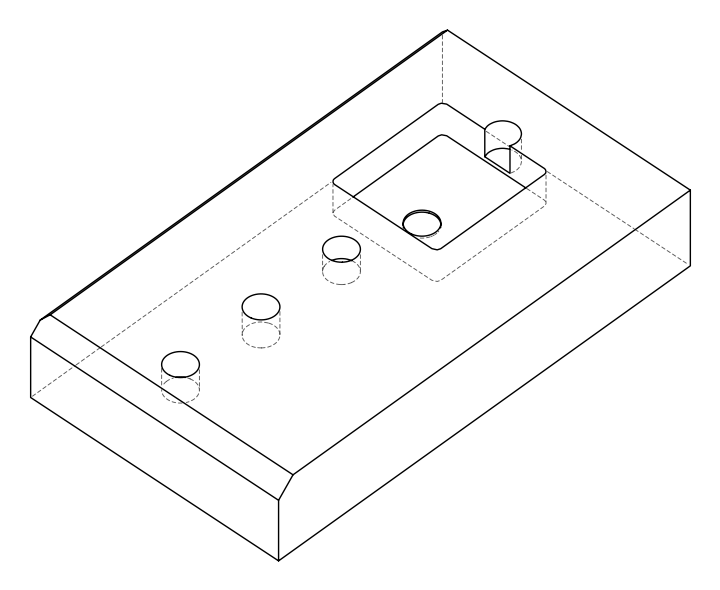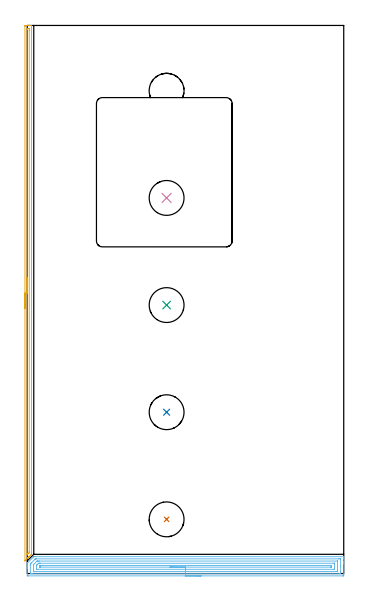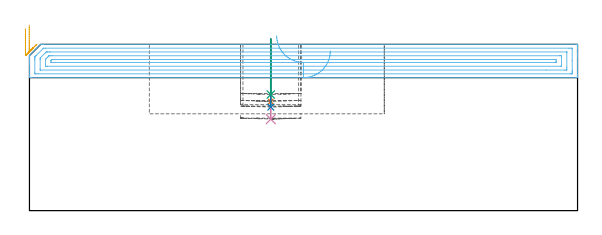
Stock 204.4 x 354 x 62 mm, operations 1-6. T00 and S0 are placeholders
(PLAN: 8 operations, 3 tool changes, 84.5 min)
(1 INDEXABLE_INSERT_DRILL_BLIND_HOLE_FROM_SOLID | STEP1POCKET | NXT0302_016 | 0.09 min | 8356 mm3)
(2 INDEXABLE_INSERT_DRILL_BLIND_HOLE_FROM_SOLID_1 | STEP1POCKET_1 | NXT0302_016 | 0.1 min | 9190 mm3)
(3 INDEXABLE_INSERT_DRILL_BLIND_HOLE_FROM_SOLID_2 | STEP1POCKET_2 | NXT0302_016 | 0.08 min | 7322 mm3)
(4 INDEXABLE_INSERT_DRILL_BLIND_HOLE_FROM_SOLID_3 | STEP1POCKET_3 | NXT0302_016 | 0.02 min | 10976 mm3)
(5 AREA_MILL | FG_CHAMFER_SURFACE | UGT0205_001 | 5.67 min | 3081 mm3)
(6 AREA_MILL_1 | FG_CHAMFER_SURFACE_1 | UGT0205_001 | 8.36 min | 15662 mm3)
(7 MILL_RECTANGULAR_POCKET | POCKET_RECTANGULAR_STRAIGHT | NXT0201_008 | Follow Part, ap 1.5, ae 75% | 70 min | 208154 mm3)
(8 MILL_BLIND_HOLE_FROM_SOLID_MATERIAL | STEP1POCKET_4 | UGT0201_104 | Spiral | 0.19 min | 6644 mm3)
(TOOL NXT0302_016 | Index. Insert Drill 22.5mm [880-D2250L25-03] | D22.5 PA176 FL68 Z2)
(TOOL UGT0205_001 | Chamfer Mill 20 x 3 x 45 deg. | D20 FL50 Z2)
(TOOL NXT0201_008 | ENDMILL 6mm [2P460-0600-NA 1630] | D6 FL26 Z6)
(TOOL UGT0201_104 | End Mill 20 mm | D20 FL22 Z2)
(OP 1 INDEXABLE_INSERT_DRILL_BLIND_HOLE_FROM_SOLID)
G17 G21 G94 G90
T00 M6
G54
G17 G0 G90 X90. Y35. S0 M3
G43 Z72. H1
G94 G81 G98 Z40.7 F250. R64.
G80
M5
M2
(OP 2 INDEXABLE_INSERT_DRILL_BLIND_HOLE_FROM_SOLID_1)
G17 G21 G94 G90
T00 M6
G54
G17 G0 G90 X90. Y104.2 S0 M3
G43 Z72. H1
G94 G81 G98 Z38.6 F250. R64.
G80
M5
M2
(OP 3 INDEXABLE_INSERT_DRILL_BLIND_HOLE_FROM_SOLID_2)
G17 G21 G94 G90
T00 M6
G54
G17 G0 G90 X90. Y173.4 S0 M3
G43 Z72. H1
G94 G81 G98 Z43.3 F250. R64.
G80
M5
M2
(OP 4 INDEXABLE_INSERT_DRILL_BLIND_HOLE_FROM_SOLID_3)
G17 G21 G94 G90
T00 M6
G54
G17 G0 G90 X90. Y242.6 S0 M3
G43 Z72. H1
G94 G81 G98 Z34.1 F250. R38.1
G80
M5
M2
(OP 5 AREA_MILL)
G17 G21 G94 G90
T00 M6
G54
G17 G0 G90 X-1.5 Y171.1 S1061 M3
G43 Z72. H0
Z67.8
G94 G1 Y171.138 Z66.928 F250.
Y171.252 Z66.064
Y171.441 Z65.212
Y171.703 Z64.38
Y172.037 Z63.574
Y172.44 Z62.8
Y172.909 Z62.064
Y173.44 Z61.372
Y174.029 Z60.729
Y174.672 Z60.14
Y175.364 Z59.609
Y176.1 Z59.14
Y176.874 Z58.737
Y177.68 Z58.403
Y178.512 Z58.141
Y179.364 Z57.952
Y180.228 Z57.838
Y181.1 Z57.8
X-1.499 Y353.391 Z57.801
X-1.496 Y353.746
X-1.492 Y353.99 Z57.803
X-1.149 Y354. Z58.146
X-0.871 Z58.424
X-0.274 Z59.02
X0.282 Z59.578
X0.6 Z59.896
X1.156 Z60.452
X1.474 Z60.769
X2.444 Z61.744
X2.574 Y353.997 Z61.867
X2.698 Y353.99 Z61.988
X2.7 Y353.837 Z62.
Y13.272
X2.693 Y12.4 Z61.993
X2.677 Y12.38 Z61.977
X2.349 Y12.047 Z61.646
X1.173 Y10.872 Z60.471
X1.037 Y10.735 Z60.333
X0.895 Y10.594 Z60.193
X0.745 Y10.444 Z60.042
X0.6 Y10.298 Z59.895
X0.449 Y10.148 Z59.747
X0.316 Y10.015 Z59.614
X0.163 Y9.86 Z59.458
X0.003 Y9.702 Z59.301
X-0.112 Y9.587 Z59.186
X-0.274 Y9.423 Z59.02
X-0.444 Y9.255 Z58.854
X-0.54 Y9.159 Z58.758
X-1.367 Y8.332 Z57.931
X-1.495 Y8.205 Z57.803
X-1.497 Y8.207 Z57.801
X-1.499 Y8.228 Z57.8
X-1.5 Y181.1
X-0.086 Z59.214
X-0.085 Y351.413 Z59.215
X-0.084 Y351.606 Z59.216
X-0.08 Y351.955 Z59.22
X-0.079 Y351.99 Z59.221
X-0.018 Y351.994 Z59.282
X0.085 Y351.997 Z59.385
X0.214 Y352. Z59.514
X0.6 Z59.9
X1.089 Y351.999 Z60.389
X1.235 Y351.993 Z60.535
X1.262 Y351.99 Z60.562
X1.279 Y351.983 Z60.579
X1.281 Y351.951 Z60.581
X1.284 Y351.8 Z60.584
X1.285 Y351.606 Z60.585
X1.286 Y350.906 Z60.586
X1.285 Y14.358 Z60.585
X1.284 Y14.165 Z60.584
X1.28 Y13.471 Z60.58
X1.269 Y13.431 Z60.569
X1.239 Y13.397 Z60.539
X1.121 Y13.273 Z60.421
X0.23 Y12.38 Z59.53
X0.038 Y12.19 Z59.338
X-0.028 Y12.128 Z59.272
X-0.078 Y12.083 Z59.222
X-0.082 Y12.183 Z59.218
X-0.084 Y12.38 Z59.216
X-0.085 Y12.787 Z59.215
X-0.086 Y13.08 Z59.214
Y181.1
Y181.972 Z59.252
Y182.837 Z59.366
Y183.688 Z59.555
Y184.52 Z59.817
Y185.326 Z60.151
Y186.1 Z60.554
Y186.836 Z61.023
Y187.528 Z61.554
Y188.171 Z62.143
Y188.761 Z62.786
Y189.292 Z63.479
Y189.76 Z64.214
Y190.163 Z64.988
Y190.497 Z65.794
Y190.759 Z66.626
Y190.948 Z67.478
Y191.062 Z68.343
Y191.1 Z69.214
G0 Z72.
M5
M2
(OP 6 AREA_MILL_1)
G17 G21 G94 G90
T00 M6
G54
G17 G0 G90 X112.2 Y-1.5 S1061 M3
G43 Z72. H0
Z59.6
G94 G1 X112.162 Z58.728 F250.
X112.048 Z57.864
X111.859 Z57.012
X111.597 Z56.18
X111.263 Z55.374
X110.86 Z54.6
X110.392 Z53.864
X109.86 Z53.172
X109.271 Z52.529
X108.628 Z51.94
X107.936 Z51.409
X107.2 Z50.94
X106.426 Z50.537
X105.62 Z50.203
X104.788 Z49.941
X103.937 Z49.752
X103.072 Z49.638
X102.2 Z49.6
X0.59 Y-1.499 Z49.601
X0.126 Y-1.495 Z49.603
X0.009 Y-1.491 Z49.606
X0. Y-1.035 Z50.061
Y3.376 Z54.47
Y3.974 Z55.071
Y4.259 Z55.355
Y4.856 Z55.953
Y5.141 Z56.236
Y5.711 Z56.81
Y5.762 Z56.861
Y6.465 Z57.564
X0.001 Y6.623 Z57.721
X0.01 Y6.7 Z57.795
X0.081 Y6.782 Z57.88
X4.155 Y10.855 Z61.955
X4.181 Y10.877 Z61.977
X4.204 Y10.893 Z61.993
X5.046 Y10.9 Z62.
X204.256
X204.39 Y10.894 Z61.993
X204.4 Y10.6 Z61.699
Y10.123 Z61.222
Y9.553 Z60.648
Y7.503 Z58.601
Y6.906 Z58.
Y6.322 Z57.418
Y-0.452 Z50.645
X204.396 Y-1.035 Z50.062
X204.391 Y-1.491 Z49.606
X204.274 Y-1.495 Z49.603
X203.81 Y-1.5 Z49.6
X102.2
Y-0.086 Z51.014
X3.264
X2.372 Y-0.085 Z51.015
X2.302 Y-0.084 Z51.016
X2.01 Y-0.075 Z51.025
X2.006 Y0.016 Z51.116
X2.002 Y0.214 Z51.314
X2. Y5.141 Z56.241
Y5.509 Z56.609
X2.005 Y6.024 Z57.124
X2.009 Y6.207 Z57.307
X2.012 Y6.25 Z57.35
X2.034 Y6.277 Z57.377
X2.073 Y6.32 Z57.42
X2.372 Y6.622 Z57.722
X2.515 Y6.765 Z57.865
X5.046 Y9.295 Z60.395
X5.179 Y9.422 Z60.522
X5.231 Y9.47 Z60.57
X5.321 Y9.479 Z60.579
X6.006 Y9.486 Z60.586
X201.136
X202.028 Y9.485 Z60.585
X202.098 Y9.484 Z60.584
X202.39 Y9.475 Z60.575
X202.393 Y9.384 Z60.484
X202.398 Y9.186 Z60.286
X202.4 Y4.773 Z55.873
Y1.243 Z52.343
X202.399 Y0.729 Z51.829
X202.398 Y0.363 Z51.463
X202.39 Y-0.007 Z51.093
X202.379 Y-0.079 Z51.021
X202.336 Y-0.081 Z51.019
X202.234 Y-0.084 Z51.016
X202.028 Y-0.086 Z51.014
X201.96
X102.2
Y1.328 Z52.428
X4.155 Y1.329 Z52.429
X4.06 Y1.33 Z52.43
X4.026 Y1.333 Z52.433
X4.014 Y1.334 Z52.434
X4.01 Y1.357 Z52.457
X4.005 Y1.458 Z52.558
X4.001 Y1.612 Z52.712
X4. Y5.294 Z56.394
X4.003 Y5.448 Z56.548
X4.01 Y5.754 Z56.854
X4.017 Y5.806 Z56.906
X4.031 Y5.824 Z56.924
X4.066 Y5.863 Z56.963
X4.155 Y5.956 Z57.056
X4.189 Y5.99 Z57.09
X5.988 Y7.788 Z58.888
X6.271 Y8.06 Z59.16
X6.548 Y8.066 Z59.166
X6.829 Y8.069 Z59.169
X7.434 Y8.071 Z59.171
X7.72
X200.245
X200.34 Y8.07 Z59.17
X200.374 Y8.067 Z59.167
X200.386 Y8.066 Z59.166
X200.39 Y8.043 Z59.143
X200.395 Y7.942 Z59.042
X200.399 Y7.788 Z58.888
X200.4 Y2.341 Z53.441
X200.396 Y1.612 Z52.712
X200.393 Y1.465 Z52.565
X200.379 Y1.335 Z52.435
X200.245 Y1.334 Z52.434
X199.639 Y1.329 Z52.429
X192.714 Y1.328 Z52.428
X102.2
Y2.743 Z53.843
X6.578
X6.101 Y2.744 Z53.844
X6.052 Y2.746 Z53.846
X6.02 Y2.749 Z53.849
X6.01 Y2.752 Z53.852
X6.008 Y2.771 Z53.871
X6.003 Y2.952 Z54.052
X6. Y3.314 Z54.414
X6.001 Y5.079 Z56.179
X6.002 Y5.141 Z56.241
X6.01 Y5.344 Z56.444
X6.141 Y5.482 Z56.582
X6.309 Y5.656 Z56.756
X6.829 Y6.18 Z57.28
X7.198 Y6.541 Z57.641
X7.276 Y6.615 Z57.715
X7.324 Y6.65 Z57.75
X7.4 Y6.652 Z57.752
X7.72 Y6.656 Z57.756
X7.972 Y6.657 Z57.757
X8.611
X197.822
X198.299 Y6.656 Z57.756
X198.348 Y6.654 Z57.754
X198.38 Y6.651 Z57.751
X198.39 Y6.648 Z57.748
X198.392 Y6.629 Z57.729
X198.397 Y6.448 Z57.548
X198.4 Y6.086 Z57.186
Y3.438 Z54.538
Y3.376 Z54.476
X198.394 Y2.966 Z54.066
X198.39 Y2.762 Z53.862
X198.383 Y2.749 Z53.849
X198.358 Y2.747 Z53.847
X198.303 Y2.744 Z53.844
X198.211 Y2.743 Z53.843
X102.2
Y4.157 Z55.257
X8.611 Y4.158 Z55.258
X8.509 Y4.159 Z55.259
X8.303 Y4.164 Z55.264
X8.01 Y4.179 Z55.279
X8.008 Y4.259 Z55.359
X8.005 Y4.86 Z55.96
X8.01 Y4.897 Z55.997
X8.025 Y4.917 Z56.017
X8.071 Y4.968 Z56.068
X8.243 Y5.141 Z56.241
X8.318 Y5.212 Z56.312
X8.345 Y5.235 Z56.335
X8.406 Y5.238 Z56.338
X8.51 Y5.242 Z56.342
X8.611 Y5.243 Z56.343
X9.4
X195.789 Y5.242 Z56.342
X195.891 Y5.241 Z56.341
X196.097 Y5.236 Z56.336
X196.39 Y5.221 Z56.321
X196.392 Y5.141 Z56.241
X196.399 Y4.537 Z55.637
X196.396 Y4.259 Z55.359
X196.393 Y4.184 Z55.284
X196.391 Y4.17 Z55.27
X196.337 Y4.164 Z55.264
X196.2 Y4.161 Z55.261
X195.995 Y4.158 Z55.258
X102.2 Y4.157 Z55.257
X101.328 Z55.295
X100.464 Z55.409
X99.612 Z55.598
X98.78 Z55.86
X97.974 Z56.194
X97.2 Z56.597
X96.464 Z57.065
X95.772 Z57.596
X95.129 Z58.186
X94.54 Z58.829
X94.009 Z59.521
X93.54 Z60.257
X93.137 Z61.031
X92.803 Z61.837
X92.541 Z62.669
X92.352 Z63.52
X92.238 Z64.385
X92.2 Z65.257
G0 Z72.
M5
M2
